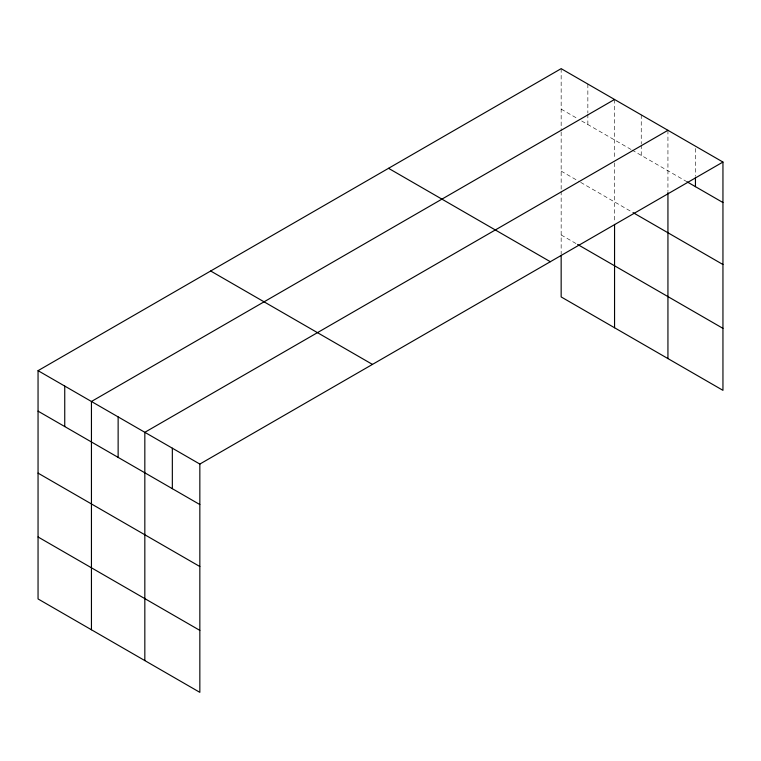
<?xml version="1.0" encoding="UTF-8"?>
<svg xmlns="http://www.w3.org/2000/svg" width="761" height="761" viewBox="0 0 761 761"><rect width="100%" height="100%" fill="white"/><g stroke="black" fill="none" stroke-linecap="round" stroke-linejoin="round"><path stroke-width="0.57" stroke-dasharray="3.81 2.85" d="M561.161 109.137L577.589 118.621M581.699 120.989L630.983 149.441M632.001 150.041L687.297 181.955M561.161 171.111L579.644 181.774M580.672 182.374L632.001 212.005M561.161 234.959L576.562 243.853M695.449 148.49L695.449 176.257M667.939 130.302L667.939 191.439M641.247 114.882L641.247 143.8M641.247 144.961L641.247 155.377M614.555 99.472L614.555 158.326M614.555 162.911L614.555 222.031M587.853 84.062L587.853 112.98M587.853 114.14L587.853 124.547M561.161 68.652L561.161 130.94M561.161 132.091L561.161 190.022M561.161 191.211L561.161 254.469"/><path stroke-width="1.14" d="M38.05 370.664L199.839 464.067L199.839 692.348L38.05 598.945L38.05 370.664L561.161 68.652L722.95 162.055L722.95 390.336L561.161 296.933L561.161 255.61M614.555 99.472L91.444 401.485L91.444 629.766M667.939 130.302L144.828 432.315L144.828 660.596M199.839 464.067L722.95 162.055M687.297 181.955L722.95 202.54M633.028 212.604L722.95 264.514M577.589 244.443L722.95 328.362M388.538 168.314L550.327 261.717M210.673 271.002L372.462 364.405M38.05 411.149L199.839 504.562M38.05 473.123L199.839 566.526M38.05 536.971L199.839 630.384M695.449 177.408L695.449 186.664M667.939 192.59L667.939 358.574M614.555 224.4L614.555 327.753M172.338 448.191L172.338 488.676M118.136 416.904L118.136 457.39M64.742 386.074L64.742 426.56"/></g></svg>
